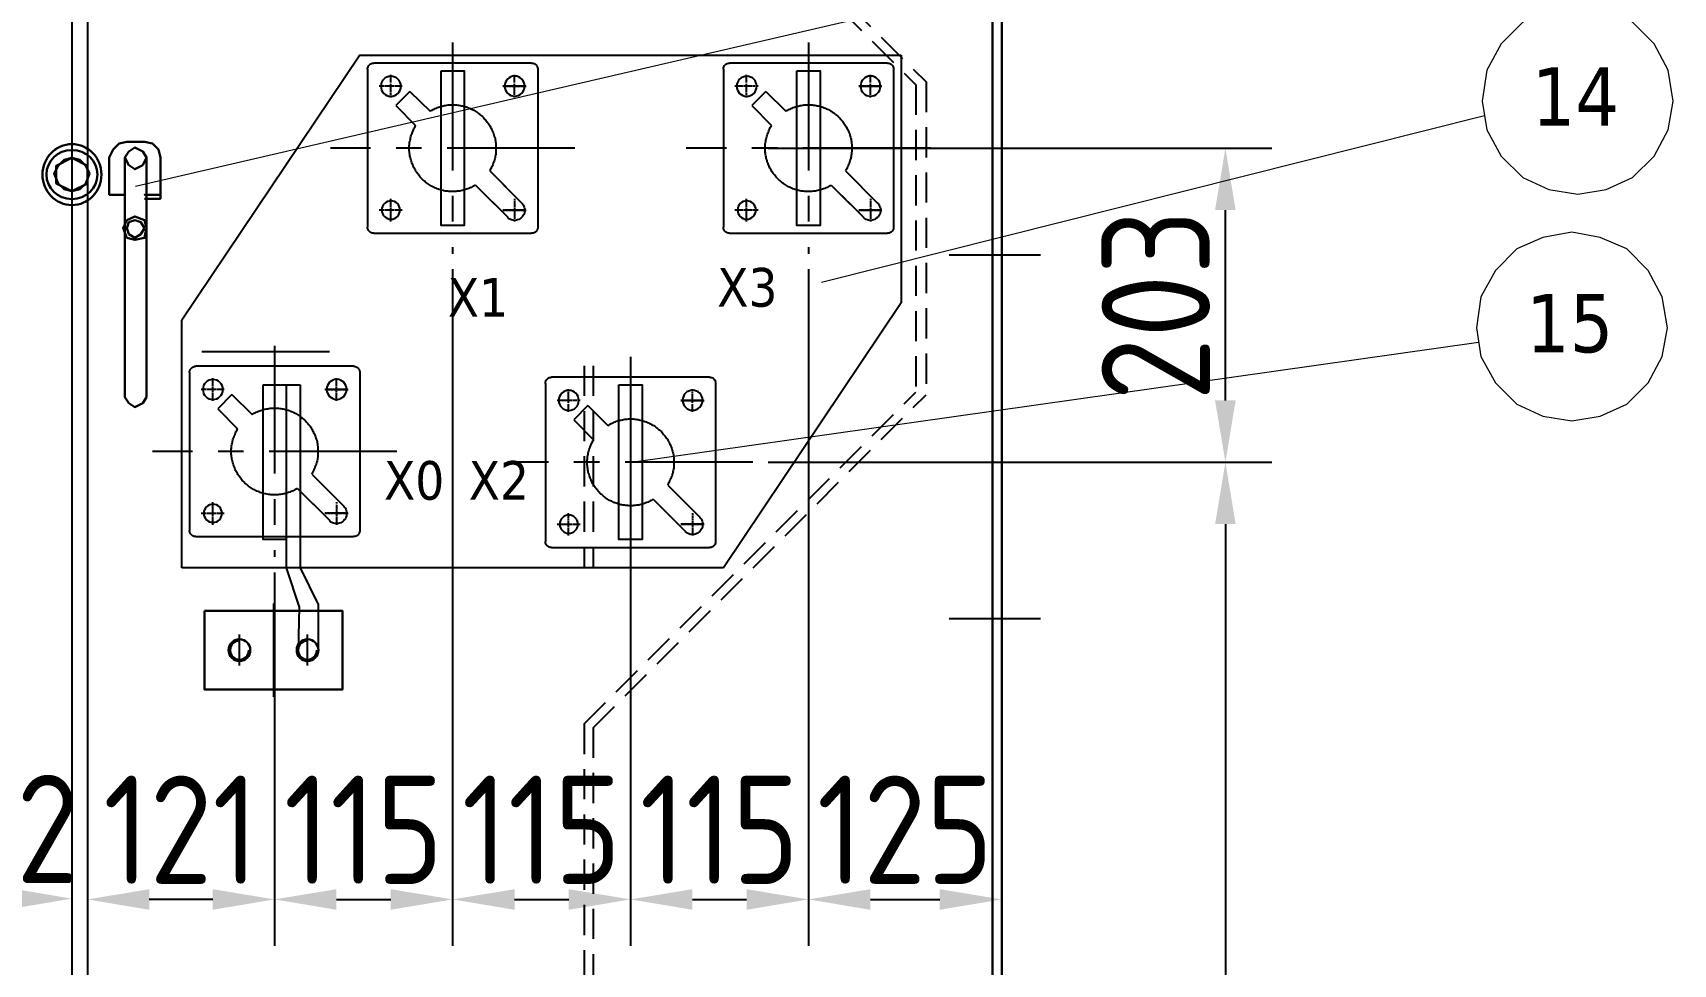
# Model space of a CAD drawing. Header units: millimetres. Extents: x 70841 to 133731, y -170061 to -164340.
# Drawn here: x 109425 to 110485, y -166747 to -166145 of the extents above; entities that cross this region are included whole.
import ezdxf

# ---------------------------------------------------------------- set-up
doc = ezdxf.new("R2010")
doc.units = ezdxf.units.MM
doc.header["$LTSCALE"] = 13
doc.linetypes.add('CENTERX2', pattern=[101.6, 63.5, -12.7, 12.7, -12.7])
doc.linetypes.add('DASHED', pattern=[0.75, 0.5, -0.25])
for name, color, linetype in [('1', 4, 'Continuous'), ('2细线层', 4, 'Continuous'), ('4虚线层', 6, 'DASHED'), ('粗实线', 4, 'Continuous')]:
    doc.layers.add(name, color=color, linetype=linetype)
doc.layers.add('标注、文本', color=3, linetype='Continuous', lineweight=25)
doc.layers.add('铁心', color=3, linetype='Continuous', lineweight=0)
doc.styles.get("Standard").update_dxf_attribs({"font": 'gbenor.shx', "bigfont": 'gbcbig.shx'})
doc.styles.add('Tahoma$001', font='tahoma.ttf', dxfattribs={"height": 2.159784})
doc.dimstyles.new('1-15', dxfattribs={"dimscale": 20, "dimtxt": 3.5, "dimasz": 2, "dimexe": 1.5, "dimexo": 0.5, "dimgap": 0.5, "dimtad": 1, "dimtoh": 1, "dimdec": 1, "dimdsep": 46, "dimtxsty": 'Standard', "dimcen": 2.5, "dimclrd": 3, "dimclre": 3, "dimclrt": 3, "dimadec": 0, "dimazin": 2, "dimtfac": 1, "dimtdec": 1, "dimtmove": 0, "dimatfit": 2, "dimfxl": 1, "dimarcsym": 0})

# ---------------------------------------------------------------- blocks, each defined once
blk = doc.blocks.new('A$C5EF15113')
at = {"layer": '1', "color": 1, "linetype": 'CENTERX2', "lineweight": -3, "ltscale": 0.1}
for p, q in [((79, 136.4), (79, 0)), ((0, 68.2), (158, 68.2))]:
    blk.add_line(p, q, dxfattribs=at)
at = {"layer": '2细线层'}
for points in [[(28, 123.2), (27.4, 123.2), (26.9, 123.1), (26.4, 122.9), (25.9, 122.7), (25.5, 122.4), (25.1, 122), (24.7, 121.6), (24.4, 121.2), (24.3, 120.7), (24.1, 120.2), (24, 119.8), (24, 119.2)], [(24, 119.2), (24, 17.1)], [(28, 123.2), (130, 123.2)], [(134, 119.2), (134, 119.8), (133.9, 120.2), (133.7, 120.7), (133.5, 121.2), (133.2, 121.6), (132.8, 122), (132.4, 122.4), (132, 122.7), (131.5, 122.9), (131, 123.1), (130.6, 123.2), (130, 123.2)], [(134, 119.2), (134, 17.1)], [(32.5, 108.2), (31.5, 108.2)], [(31.6, 108.2), (32.6, 108.2)], [(33, 108.2), (32.7, 108.2)], [(32.8, 108.2), (33.1, 108.2)], [(34.5, 108.2), (33.2, 108.2)], [(33.3, 108.2), (34.6, 108.2)], [(35, 108.2), (34.8, 108.2)], [(34.9, 108.2), (35.1, 108.2)], [(36.5, 108.2), (35.3, 108.2)], [(35.4, 108.2), (36.6, 108.2)], [(37, 108.2), (36.7, 108.2)], [(36.8, 108.2), (37.1, 108.2)], [(37.3, 108.2), (38.6, 108.2)], [(38.5, 108.2), (37.3, 108.2)], [(39, 108.2), (38.8, 108.2)], [(38.9, 108.2), (39.1, 108.2)], [(39, 114.6), (39, 115.5)], [(39, 114.6), (39, 115.5)], [(39, 114.1), (39, 114.3)], [(39, 114.1), (39, 114.3)], [(39, 112.6), (39, 113.8)], [(39, 112.6), (39, 113.8)], [(39, 112.1), (39, 112.3)], [(39, 112.1), (39, 112.3)], [(39, 110.6), (39, 111.9)], [(39, 110.6), (39, 111.9)], [(39, 110.1), (39, 110.3)], [(39, 110.1), (39, 110.3)], [(39, 108.5), (39, 109.8)], [(39, 108.5), (39, 109.8)], [(39, 108.1), (39, 108.4)], [(39, 108.1), (39, 108.4)], [(39, 106.6), (39, 107.9)], [(39, 106.6), (39, 107.9)], [(39, 106.1), (39, 106.3)], [(39, 106.1), (39, 106.3)], [(40.5, 108.2), (39.3, 108.2)], [(39.4, 108.2), (40.6, 108.2)], [(41, 108.2), (40.7, 108.2)], [(40.8, 108.2), (41.1, 108.2)], [(42.5, 108.2), (41.3, 108.2)], [(41.4, 108.2), (42.6, 108.2)], [(43.1, 108.2), (42.8, 108.2)], [(42.9, 108.2), (43.2, 108.2)], [(43.3, 108.2), (44.6, 108.2)], [(44.5, 108.2), (43.3, 108.2)], [(44.8, 108.2), (45.1, 108.2)], [(45, 108.2), (44.8, 108.2)], [(46.4, 108.2), (45.3, 108.2)], [(45.4, 108.2), (46.5, 108.2)], [(111.6, 108.2), (112.6, 108.2)], [(112.9, 108.2), (113.1, 108.2)], [(113.4, 108.2), (114.7, 108.2)], [(114.9, 108.2), (115.2, 108.2)], [(115.5, 108.2), (116.6, 108.2)], [(116.9, 108.2), (117.2, 108.2)], [(117.4, 108.2), (118.7, 108.2)], [(119, 114.6), (119, 115.5)], [(119, 114.1), (119, 114.3)], [(119, 112.5), (119, 113.8)], [(119, 112.1), (119, 112.3)], [(119, 110.6), (119, 111.9)], [(119, 110.1), (119, 110.3)], [(119, 108.5), (119, 109.8)], [(119, 108.1), (119, 108.4)], [(119, 108.2), (119.2, 108.2)], [(119, 106.6), (119, 107.9)], [(119, 106.1), (119, 106.3)], [(119.5, 108.2), (120.6, 108.2)], [(120.9, 108.2), (121.2, 108.2)], [(121.4, 108.2), (122.7, 108.2)], [(123, 108.2), (123.2, 108.2)], [(123.4, 108.2), (124.7, 108.2)], [(124.9, 108.2), (125.2, 108.2)], [(125.4, 108.2), (126.5, 108.2)], [(39, 104.6), (39, 105.8)], [(39, 104.6), (39, 105.8)], [(39, 104.1), (39, 104.4)], [(39, 104.1), (39, 104.4)], [(39, 102.6), (39, 103.9)], [(39, 102.6), (39, 103.9)], [(39, 102.1), (39, 102.3)], [(39, 102.1), (39, 102.3)], [(39, 100.9), (39, 101.8)], [(39, 100.9), (39, 101.8)], [(93.6, 92), (92.9, 92.5), (92.3, 92.8), (91.6, 93.2), (90.9, 93.5), (90.2, 93.8), (89.5, 94.1), (88.8, 94.4), (88.1, 94.7), (87.3, 94.9), (86.5, 95.1), (85.7, 95.4), (85.1, 95.5), (84.3, 95.7), (83.5, 95.8), (82.7, 96), (81.9, 96.1), (81.2, 96.1), (80.4, 96.2), (79.6, 96.2), (78.8, 96.2), (78, 96.2), (77.3, 96.2), (76.5, 96.1), (75.7, 96), (74.9, 95.9), (74.1, 95.8), (73.4, 95.6), (72.7, 95.5), (71.9, 95.3), (71.1, 95.1), (70.3, 94.8), (69.7, 94.6), (68.9, 94.3), (68.2, 94), (67.5, 93.7), (66.7, 93.3), (66.1, 93.1), (65.4, 92.7), (64.7, 92.3), (64, 91.9), (63.4, 91.5), (62.7, 91), (62.2, 90.5), (61.5, 90), (60.9, 89.5), (60.3, 89.1), (59.7, 88.6), (59.1, 88), (58.6, 87.4), (58.1, 86.8), (57.6, 86.2), (57.1, 85.6), (56.6, 85.1), (56.1, 84.4), (55.7, 83.8), (55.2, 83.1), (54.8, 82.4), (54.5, 81.7), (54.1, 81.1), (53.8, 80.4), (53.4, 79.7), (53.1, 79), (52.8, 78.2), (52.5, 77.6), (52.3, 76.8), (52.1, 76), (51.8, 75.3), (51.6, 74.5), (51.5, 73.8), (51.3, 73), (51.2, 72.2), (51.1, 71.4), (51, 70.6), (51, 69.9), (51, 69.1), (51, 68.3), (51, 67.5), (51, 66.7), (51, 66), (51.1, 65.2), (51.1, 64.4), (51.3, 63.7), (51.4, 62.9), (51.6, 62.2), (51.7, 61.4), (52, 60.6), (52.2, 59.9), (52.4, 59.1), (52.7, 58.4), (53, 57.7), (53.3, 57), (53.6, 56.2), (54, 55.5), (54.3, 54.9), (54.7, 54.2), (55, 53.5)], [(106.6, 104.9), (93.6, 92)], [(115.7, 95.7), (102.9, 82.8)], [(106.6, 104.9), (115.7, 95.7)], [(119, 104.6), (119, 105.8)], [(119, 104.1), (119, 104.4)], [(119, 102.6), (119, 103.8)], [(119, 102), (119, 102.3)], [(119, 100.9), (119, 101.8)], [(64.3, 44.3), (65, 43.9), (65.7, 43.6), (66.3, 43.2), (67, 42.8), (67.7, 42.5), (68.5, 42.2), (69.2, 41.9), (70, 41.6), (70.6, 41.4), (71.4, 41.2), (72.2, 41), (72.9, 40.8), (73.7, 40.6), (74.4, 40.5), (75.2, 40.4), (76, 40.3), (76.8, 40.2), (77.6, 40.1), (78.3, 40.1), (79.1, 40.1), (79.9, 40.1), (80.7, 40.2), (81.4, 40.2), (82.2, 40.3), (83, 40.4), (83.8, 40.5), (84.6, 40.7), (85.2, 40.8), (86, 41), (86.8, 41.2), (87.6, 41.5), (88.3, 41.7), (89.1, 42), (89.7, 42.3), (90.4, 42.6), (91.2, 43), (91.9, 43.3), (92.6, 43.6), (93.2, 44), (93.9, 44.4), (94.5, 44.9), (95.2, 45.3), (95.9, 45.8), (96.5, 46.3), (97, 46.8), (97.6, 47.3), (98.2, 47.7), (98.8, 48.3), (99.3, 48.9), (99.9, 49.5), (100.4, 50.1), (100.8, 50.7), (101.3, 51.3), (101.8, 51.9), (102.2, 52.5), (102.7, 53.2), (103.1, 53.9), (103.5, 54.6), (103.9, 55.2), (104.2, 55.9), (104.5, 56.6), (104.8, 57.4), (105.1, 58.1), (105.4, 58.8), (105.6, 59.5), (105.8, 60.3), (106.1, 61), (106.3, 61.8), (106.4, 62.6), (106.6, 63.3), (106.7, 64.1), (106.8, 64.9), (106.9, 65.7), (107, 66.5), (107, 67.2), (107, 68), (107, 68.8), (107, 69.6), (106.9, 70.3), (106.9, 71.1), (106.8, 71.9), (106.6, 72.6), (106.5, 73.4), (106.3, 74.1), (106.2, 74.9), (106, 75.7), (105.7, 76.4), (105.5, 77.2), (105.2, 77.9), (104.9, 78.6), (104.6, 79.3), (104.3, 80.1), (104, 80.8), (103.7, 81.5), (103.3, 82.1), (102.9, 82.8)], [(55, 53.5), (34.3, 32.7)], [(64.3, 44.3), (43.4, 23.5)], [(48.3, 46.8), (44.8, 43.3)], [(34.3, 32.7), (33.8, 32.2), (33.3, 31.6), (33, 30.8), (32.7, 30.1), (32.5, 29.3), (32.4, 28.5), (32.4, 27.8), (32.5, 27), (32.6, 26.2), (32.9, 25.4), (33.3, 24.7), (33.8, 24.1), (34.3, 23.5), (34.9, 23), (35.6, 22.5), (36.2, 22.1), (37, 21.8), (37.8, 21.6), (38.6, 21.5), (39.4, 21.5), (40.1, 21.6), (40.9, 21.8), (41.7, 22.1), (42.4, 22.5), (43, 23), (43.6, 23.5)], [(39, 35.4), (39, 34.5)], [(39, 35.4), (39, 34.5)], [(39, 34.2), (39, 34)], [(39, 34.2), (39, 34)], [(39, 33.7), (39, 32.4)], [(39, 33.7), (39, 32.4)], [(39, 32.2), (39, 32)], [(39, 32.2), (39, 32)], [(57.5, 37.5), (52, 32.1)], [(119, 34.5), (119, 35.4)], [(119, 34), (119, 34.2)], [(119, 32.4), (119, 33.7)], [(119, 32), (119, 32.2)], [(32.5, 28.2), (31.5, 28.2)], [(31.6, 28.2), (32.6, 28.2)], [(33, 28.2), (32.7, 28.2)], [(32.8, 28.2), (33.1, 28.2)], [(34.5, 28.2), (33.2, 28.2)], [(33.3, 28.2), (34.6, 28.2)], [(35, 28.2), (34.8, 28.2)], [(34.9, 28.2), (35.1, 28.2)], [(36.5, 28.2), (35.3, 28.2)], [(35.4, 28.2), (36.6, 28.2)], [(37, 28.2), (36.7, 28.2)], [(36.8, 28.2), (37.1, 28.2)], [(37.3, 28.2), (38.6, 28.2)], [(38.5, 28.2), (37.3, 28.2)], [(39, 28.2), (38.8, 28.2)], [(38.9, 28.2), (39.1, 28.2)], [(39, 31.8), (39, 30.5)], [(39, 31.8), (39, 30.5)], [(39, 30.2), (39, 30)], [(39, 30.2), (39, 30)], [(39, 29.7), (39, 28.4)], [(39, 29.7), (39, 28.4)], [(39, 28.3), (39, 28)], [(39, 28.3), (39, 28)], [(39, 28.2), (39.1, 28.1)], [(39, 27.8), (39, 26.5)], [(39, 27.8), (39, 26.5)], [(39, 26.2), (39, 26)], [(39, 26.2), (39, 26)], [(39, 25.7), (39, 24.5)], [(39, 25.7), (39, 24.5)], [(39, 24.3), (39, 24)], [(39, 24.3), (39, 24)], [(39, 23.8), (39, 22.5)], [(39, 23.8), (39, 22.5)], [(39, 22.2), (39, 22)], [(39, 22.2), (39, 22)], [(39, 21.7), (39, 20.8)], [(39, 21.7), (39, 20.8)], [(40.5, 28.2), (39.3, 28.2)], [(39.4, 28.2), (40.6, 28.2)], [(41, 28.2), (40.7, 28.2)], [(40.8, 28.2), (41.1, 28.2)], [(42.5, 28.2), (41.3, 28.2)], [(41.4, 28.2), (42.6, 28.2)], [(43.1, 28.2), (42.8, 28.2)], [(42.9, 28.2), (43.2, 28.2)], [(43.3, 28.2), (44.6, 28.2)], [(44.5, 28.2), (43.3, 28.2)], [(44.8, 28.2), (45.1, 28.2)], [(45, 28.2), (44.8, 28.2)], [(46.4, 28.2), (45.3, 28.2)], [(45.4, 28.2), (46.5, 28.2)], [(111.6, 28.1), (112.6, 28.1)], [(112.9, 28.1), (113.1, 28.1)], [(113.4, 28.1), (114.7, 28.1)], [(114.9, 28.1), (115.2, 28.1)], [(115.5, 28.1), (116.6, 28.1)], [(116.9, 28.1), (117.2, 28.1)], [(117.4, 28.1), (118.7, 28.1)], [(119, 30.5), (119, 31.8)], [(119, 30), (119, 30.2)], [(119, 28.4), (119, 29.7)], [(119, 28), (119, 28.3)], [(119, 28.1), (119.2, 28.1)], [(119, 26.5), (119, 27.8)], [(119, 26), (119, 26.2)], [(119, 24.5), (119, 25.7)], [(119, 24), (119, 24.3)], [(119, 22.5), (119, 23.8)], [(119, 22), (119, 22.2)], [(119, 20.8), (119, 21.7)], [(119.5, 28.1), (120.6, 28.1)], [(120.9, 28.1), (121.2, 28.1)], [(121.4, 28.1), (122.7, 28.1)], [(123, 28.1), (123.2, 28.1)], [(123.4, 28.1), (124.7, 28.1)], [(124.9, 28.1), (125.2, 28.1)], [(125.4, 28.1), (126.5, 28.1)], [(24, 17.1), (24, 16.6), (24.1, 16.1), (24.3, 15.6), (24.4, 15.1), (24.7, 14.7), (25.1, 14.3), (25.5, 13.9), (25.9, 13.6), (26.4, 13.4), (26.9, 13.2), (27.4, 13.2), (28, 13.2)], [(130, 13.2), (28, 13.2)], [(130, 13.2), (130.6, 13.2), (131, 13.2), (131.5, 13.4), (132, 13.6), (132.4, 13.9), (132.8, 14.3), (133.2, 14.7), (133.5, 15.1), (133.7, 15.6), (133.9, 16.1), (134, 16.6), (134, 17.1)]]:
    blk.add_lwpolyline(points, dxfattribs=at)
for centre, radius in [((38.9, 108.3), 6.48), ((118.9, 108.2), 6.48), ((118.9, 28.2), 5.9)]:
    blk.add_circle(centre, radius, dxfattribs=at)
blk = doc.blocks.new('A$C3970166B')
at = {"layer": '标注、文本', "color": 4, "lineweight": 30}
for points in [[(20.32, 13.55), (18.63, 16.93), (16.09, 19.47), (12.7, 20.32), (9.31, 19.47), (6.77, 16.93), (5.08, 13.55), (6.77, 9.31), (9.31, 6.77), (12.7, 5.93), (16.09, 6.77), (18.63, 9.31)], [(19.47, 16.93), (12.7, 20.32), (5.93, 16.93), (5.93, 9.31), (12.7, 5.93), (19.47, 9.31)]]:
    blk.add_lwpolyline(points, close=True, dxfattribs=at)
for major_axis, ratio in [((0, 13.12), 0.967742), ((-11.01, 0), 0.961538)]:
    blk.add_ellipse((12.7, 13.12), major_axis=major_axis, ratio=ratio, start_param=0, end_param=6.283185, dxfattribs=at)
blk = doc.blocks.new('*D1488')
at = {"layer": 'Defpoints', "color": 0, "transparency": 16777216}
for p in [(109347.8, -166547.6), (109449.8, -166547.6), (109449.8, -166705)]:
    blk.add_point(p, dxfattribs=at)
at = {"layer": '标注、文本', "color": 3, "lineweight": -2, "transparency": 16777216}
for p, q in [((109347.8, -166557.6), (109347.8, -166735)), ((109449.8, -166557.6), (109449.8, -166735)), ((109387.8, -166705), (109409.8, -166705))]:
    blk.add_line(p, q, dxfattribs=at)
at = {"layer": '标注、文本', "color": 3, "transparency": 16777216}
for points in [[(109387.8, -166698.3), (109387.8, -166711.7), (109347.8, -166705)], [(109409.8, -166698.3), (109409.8, -166711.7), (109449.8, -166705)]]:
    blk.add_solid(points, dxfattribs=at)
at = {"layer": '标注、文本', "color": 3, "transparency": 16777216, "insert": (109398.8, -166660), "char_height": 70, "attachment_point": 5}
blk.add_mtext('102', dxfattribs=at)
blk = doc.blocks.new('*D1489')
at = {"layer": 'Defpoints', "color": 0, "transparency": 16777216}
for p in [(109459.8, -166484.2), (109580.8, -166484.2), (109459.8, -166705.5)]:
    blk.add_point(p, dxfattribs=at)
at = {"layer": '标注、文本', "color": 3, "lineweight": -2, "transparency": 16777216}
for p, q in [((109459.8, -166494.2), (109459.8, -166735.5)), ((109580.8, -166494.2), (109580.8, -166735.5)), ((109540.8, -166705.5), (109499.8, -166705.5))]:
    blk.add_line(p, q, dxfattribs=at)
at = {"layer": '标注、文本', "color": 3, "transparency": 16777216}
for points in [[(109499.8, -166698.9), (109499.8, -166712.2), (109459.8, -166705.5)], [(109540.8, -166698.9), (109540.8, -166712.2), (109580.8, -166705.5)]]:
    blk.add_solid(points, dxfattribs=at)
at = {"layer": '标注、文本', "color": 3, "transparency": 16777216, "insert": (109520.3, -166660.5), "char_height": 70, "attachment_point": 5}
blk.add_mtext('121', dxfattribs=at)
blk = doc.blocks.new('*D1490')
at = {"layer": 'Defpoints', "color": 0, "transparency": 16777216}
for p in [(109695.9, -166288.2), (109580.8, -166484.2), (109695.9, -166705.5)]:
    blk.add_point(p, dxfattribs=at)
at = {"layer": '标注、文本', "color": 3, "lineweight": -2, "transparency": 16777216}
for p, q in [((109695.9, -166298.2), (109695.9, -166735.5)), ((109580.8, -166494.2), (109580.8, -166735.5)), ((109620.8, -166705.5), (109655.9, -166705.5))]:
    blk.add_line(p, q, dxfattribs=at)
at = {"layer": '标注、文本', "color": 3, "transparency": 16777216}
for points in [[(109620.8, -166698.9), (109620.8, -166712.2), (109580.8, -166705.5)], [(109655.9, -166698.9), (109655.9, -166712.2), (109695.9, -166705.5)]]:
    blk.add_solid(points, dxfattribs=at)
at = {"layer": '标注、文本', "color": 3, "transparency": 16777216, "insert": (109638.4, -166660.5), "char_height": 70, "attachment_point": 5}
blk.add_mtext('115', dxfattribs=at)
blk = doc.blocks.new('*D1491')
at = {"layer": 'Defpoints', "color": 0, "transparency": 16777216}
for p in [(109695.9, -166288.2), (109810.9, -166354.8), (109810.9, -166705.5)]:
    blk.add_point(p, dxfattribs=at)
at = {"layer": '标注、文本', "color": 3, "lineweight": -2, "transparency": 16777216}
for p, q in [((109695.9, -166298.2), (109695.9, -166735.5)), ((109810.9, -166364.8), (109810.9, -166735.5)), ((109735.9, -166705.5), (109770.9, -166705.5))]:
    blk.add_line(p, q, dxfattribs=at)
at = {"layer": '标注、文本', "color": 3, "transparency": 16777216}
for points in [[(109735.9, -166698.9), (109735.9, -166712.2), (109695.9, -166705.5)], [(109770.9, -166698.9), (109770.9, -166712.2), (109810.9, -166705.5)]]:
    blk.add_solid(points, dxfattribs=at)
at = {"layer": '标注、文本', "color": 3, "transparency": 16777216, "insert": (109753.4, -166660.5), "char_height": 70, "attachment_point": 5}
blk.add_mtext('115', dxfattribs=at)
blk = doc.blocks.new('*D1492')
at = {"layer": 'Defpoints', "color": 0, "transparency": 16777216}
for p in [(109925.9, -166288.2), (109810.9, -166354.8), (109925.9, -166705.5)]:
    blk.add_point(p, dxfattribs=at)
at = {"layer": '标注、文本', "color": 3, "lineweight": -2, "transparency": 16777216}
for p, q in [((109925.9, -166298.2), (109925.9, -166735.5)), ((109810.9, -166364.8), (109810.9, -166735.5)), ((109850.9, -166705.5), (109885.9, -166705.5))]:
    blk.add_line(p, q, dxfattribs=at)
at = {"layer": '标注、文本', "color": 3, "transparency": 16777216}
for points in [[(109850.9, -166698.9), (109850.9, -166712.2), (109810.9, -166705.5)], [(109885.9, -166698.9), (109885.9, -166712.2), (109925.9, -166705.5)]]:
    blk.add_solid(points, dxfattribs=at)
at = {"layer": '标注、文本', "color": 3, "transparency": 16777216, "insert": (109868.4, -166660.5), "char_height": 70, "attachment_point": 5}
blk.add_mtext('115', dxfattribs=at)
blk = doc.blocks.new('*D1493')
at = {"layer": 'Defpoints', "color": 0, "transparency": 16777216}
for p in [(109925.9, -166288.2), (110050.8, -166288.2), (110050.8, -166705.5)]:
    blk.add_point(p, dxfattribs=at)
at = {"layer": '标注、文本', "color": 3, "lineweight": -2, "transparency": 16777216}
for p, q in [((109925.9, -166298.2), (109925.9, -166735.5)), ((110050.8, -166298.2), (110050.8, -166735.5)), ((109965.9, -166705.5), (110010.8, -166705.5))]:
    blk.add_line(p, q, dxfattribs=at)
at = {"layer": '标注、文本', "color": 3, "transparency": 16777216}
for points in [[(109965.9, -166698.9), (109965.9, -166712.2), (109925.9, -166705.5)], [(110010.8, -166698.9), (110010.8, -166712.2), (110050.8, -166705.5)]]:
    blk.add_solid(points, dxfattribs=at)
at = {"layer": '标注、文本', "color": 3, "transparency": 16777216, "insert": (109988.4, -166660.5), "char_height": 70, "attachment_point": 5}
blk.add_mtext('125', dxfattribs=at)
blk = doc.blocks.new('*D1474')
at = {"layer": 'Defpoints', "color": 0, "transparency": 16777216}
for p in [(109889.9, -166423), (109889.9, -167205), (110195.4, -167205)]:
    blk.add_point(p, dxfattribs=at)
at = {"layer": '标注、文本', "color": 3, "lineweight": -2, "transparency": 16777216}
for p, q in [((109899.9, -166423), (110225.4, -166423)), ((110195.4, -166463), (110195.4, -167165)), ((109899.9, -167205), (110225.4, -167205))]:
    blk.add_line(p, q, dxfattribs=at)
at = {"layer": '标注、文本', "color": 3, "transparency": 16777216}
for points in [[(110188.7, -166463), (110202, -166463), (110195.4, -166423)], [(110188.7, -167165), (110202, -167165), (110195.4, -167205)]]:
    blk.add_solid(points, dxfattribs=at)
at = {"layer": '标注、文本', "color": 3, "transparency": 16777216, "insert": (110150.4, -166814), "char_height": 70, "attachment_point": 5, "rotation": 90}
blk.add_mtext('782', dxfattribs=at)
blk = doc.blocks.new('*D1475')
at = {"layer": 'Defpoints', "color": 0, "transparency": 16777216}
for p in [(109889.9, -166220), (110195.4, -166220), (109889.9, -166423)]:
    blk.add_point(p, dxfattribs=at)
at = {"layer": '标注、文本', "color": 3, "lineweight": -2, "transparency": 16777216}
for p, q in [((109899.9, -166220), (110225.4, -166220)), ((110195.4, -166383), (110195.4, -166260)), ((109899.9, -166423), (110225.4, -166423))]:
    blk.add_line(p, q, dxfattribs=at)
at = {"layer": '标注、文本', "color": 3, "transparency": 16777216}
for points in [[(110188.7, -166260), (110202, -166260), (110195.4, -166220)], [(110188.7, -166383), (110202, -166383), (110195.4, -166423)]]:
    blk.add_solid(points, dxfattribs=at)
at = {"layer": '标注、文本', "color": 3, "transparency": 16777216, "insert": (110150.4, -166321.5), "char_height": 70, "attachment_point": 5, "rotation": 90}
blk.add_mtext('203', dxfattribs=at)

msp = doc.modelspace()

# ---------------------------------------------------------------- linework, layer by layer
at = {"layer": '1', "color": 1, "linetype": 'CENTERX2', "lineweight": -3, "ltscale": 0.1}
for p, q in [((110075.829, -166289.178), (110016.829, -166289.178)), ((109533.793, -166351.418), (109626.438, -166351.418)), ((109580.116, -166514.28), (109580.116, -166574.556)), ((110075.829, -166524.178), (110016.829, -166524.178)), ((109558.116, -166554.426), (109558.116, -166534.41)), ((109602.116, -166554.426), (109602.116, -166534.41))]:
    msp.add_line(p, q, dxfattribs=at)
at = {"layer": '4虚线层', "ltscale": 3}
for p, q in [((109780.829, -165964.657), (109995.185, -166179.013)), ((109786.829, -165962.171), (110001.877, -166177.22)), ((109786.829, -165962.171), (110001.877, -166177.22)), ((110001.877, -166177.22), (110001.877, -166379.494)), ((109995.185, -166179.013), (109995.185, -166377.701)), ((109780.829, -166360.652), (109780.829, -166491.225)), ((109786.829, -166360.652), (109786.829, -166491.225)), ((109780.829, -166592.057), (109995.185, -166377.701)), ((109786.829, -166594.542), (110001.877, -166379.494)), ((109780.829, -166592.057), (109780.829, -167098.978)), ((109786.829, -166594.542), (109786.829, -167098.978))]:
    msp.add_line(p, q, dxfattribs=at)
at = {"layer": '标注、文本'}
for p, q in [((109449.829, -165570.95), (109449.829, -167098.978)), ((109459.829, -165570.95), (109459.829, -167098.978)), ((109635.877, -166160.02), (109520.877, -166331.225)), ((109635.877, -166160.02), (109985.877, -166160.02)), ((109985.877, -166160.02), (109985.877, -166320.02)), ((109985.877, -166320.02), (109870.877, -166491.225)), ((109520.877, -166491.225), (109520.877, -166331.225)), ((109588.377, -166373.02), (109597.34, -166373.02)), ((109597.34, -166373.02), (109597.34, -166491.225)), ((109588.377, -166473.02), (109588.377, -166491.225)), ((109870.877, -166491.225), (109520.877, -166491.225)), ((109588.377, -166491.225), (109596.764, -166516.631)), ((109597.34, -166491.225), (109608.897, -166514.935)), ((109596.764, -166516.631), (109596.116, -166544.418)), ((109608.897, -166514.935), (109608.897, -166546.154))]:
    msp.add_line(p, q, dxfattribs=at)
at = {"layer": '标注、文本', "color": 4, "lineweight": 30}
for points in [[(109485.389, -166215.845), (109480.309, -166217.115), (109476.499, -166220.925), (109473.959, -166226.005)], [(109498.089, -166380.945), (109498.089, -166226.005), (109495.549, -166222.195), (109490.469, -166219.655), (109486.659, -166222.195), (109484.119, -166226.005), (109486.659, -166231.085), (109490.469, -166233.625), (109495.549, -166231.085), (109498.089, -166226.005)], [(109485.389, -166215.845), (109496.819, -166215.845)], [(109506.979, -166226.005), (109505.709, -166220.925), (109501.899, -166217.115), (109496.819, -166215.845)], [(109484.119, -166250.135), (109473.959, -166250.135), (109473.959, -166226.005)], [(109484.119, -166226.005), (109484.119, -166380.945)], [(109506.979, -166226.005), (109506.979, -166250.135), (109496.819, -166250.135), (109506.979, -166250.135), (109506.979, -166252.675), (109496.819, -166252.675)], [(109484.119, -166380.945), (109486.659, -166384.755), (109490.469, -166387.295), (109495.549, -166384.755), (109498.089, -166380.945)]]:
    msp.add_lwpolyline(points, dxfattribs=at)
for points in [[(109461.259, -166236.464), (109458.719, -166231.384), (109454.909, -166227.574), (109449.829, -166226.304), (109444.749, -166227.574), (109440.939, -166231.384), (109438.399, -166236.464), (109440.939, -166242.814), (109444.749, -166246.624), (109449.829, -166247.894), (109454.909, -166246.624), (109458.719, -166242.814)], [(109459.989, -166231.384), (109449.829, -166226.304), (109439.669, -166231.384), (109439.669, -166242.814), (109449.829, -166247.894), (109459.989, -166242.814)], [(109498.089, -166271.725), (109496.819, -166266.645), (109490.469, -166264.105), (109485.389, -166266.645), (109482.849, -166271.725), (109485.389, -166278.075), (109490.469, -166279.345), (109496.819, -166278.075)], [(109496.819, -166271.725), (109494.279, -166267.915), (109490.469, -166266.645), (109486.659, -166267.915), (109485.389, -166271.725), (109486.659, -166275.535), (109490.469, -166278.075), (109494.279, -166275.535)], [(109535.616, -166518.918), (109624.616, -166518.918), (109624.616, -166569.918), (109535.616, -166569.918)]]:
    msp.add_lwpolyline(points, close=True, dxfattribs=at)
for centre in [(109558.116, -166544.418), (109602.116, -166544.418)]:
    msp.add_circle(centre, 7, dxfattribs=at)
at = {"layer": '标注、文本'}
for centre in [(109558.116, -166544.418), (109602.116, -166544.418)]:
    msp.add_arc(centre, 6, 90, 0, dxfattribs=at)
at = {"layer": '标注、文本', "color": 4, "lineweight": 30}
for major_axis, ratio in [((0, 19.685), 0.967742), ((-16.51, 0), 0.961538)]:
    msp.add_ellipse((109449.829, -166237.099), major_axis=major_axis, ratio=ratio, start_param=0, end_param=6.283185, dxfattribs=at)
at = {"layer": '粗实线', "lineweight": 30}
for p, q in [((110044.829, -167098.978), (110044.829, -165554.95)), ((110050.829, -167104.978), (110050.829, -165554.95))]:
    msp.add_line(p, q, dxfattribs=at)
at = {"layer": '粗实线'}
for points in [[(109688.377, -166170.02), (109703.377, -166170.02), (109703.377, -166270.02), (109688.377, -166270.02)], [(109918.377, -166170.02), (109933.377, -166170.02), (109933.377, -166270.02), (109918.377, -166270.02)], [(109573.377, -166373.02), (109588.377, -166373.02), (109588.377, -166473.02), (109573.377, -166473.02)], [(109803.377, -166373.02), (109818.377, -166373.02), (109818.377, -166473.02), (109803.377, -166473.02)]]:
    msp.add_lwpolyline(points, close=True, dxfattribs=at)
at = {"layer": '铁心'}
for points in [[(109490.815, -166244.635), (110364.414, -166041.841), (110364.414, -166041.841)], [(109934.364, -166306.54), (110362.835, -166198.921), (110362.835, -166198.921)], [(109811.531, -166423.02), (110359.082, -166345.419), (110359.082, -166345.419)]]:
    msp.add_lwpolyline(points, dxfattribs=at)
for points in [[(110484.816, -166189.584), (110481.503, -166169.706), (110472.468, -166152.538), (110458.613, -166138.684), (110441.445, -166131.154), (110423.073, -166127.841), (110404.399, -166131.154), (110387.533, -166138.684), (110373.678, -166152.538), (110364.341, -166169.706), (110361.329, -166189.584), (110364.341, -166208.258), (110373.678, -166225.125), (110387.533, -166238.979), (110404.399, -166246.81), (110423.073, -166249.822), (110441.445, -166246.81), (110458.613, -166238.979), (110472.468, -166225.125), (110481.503, -166208.258)], [(110481.063, -166336.082), (110477.75, -166316.204), (110468.714, -166299.036), (110454.86, -166285.182), (110437.692, -166277.652), (110419.319, -166274.339), (110400.646, -166277.652), (110383.779, -166285.182), (110369.925, -166299.036), (110360.588, -166316.204), (110357.576, -166336.082), (110360.588, -166354.756), (110369.925, -166371.623), (110383.779, -166385.477), (110400.646, -166393.308), (110419.319, -166396.32), (110437.692, -166393.308), (110454.86, -166385.477), (110468.714, -166371.623), (110477.75, -166354.756)]]:
    msp.add_lwpolyline(points, close=True, dxfattribs=at)

# ---------------------------------------------------------------- block references
at = {"layer": '标注、文本', "xscale": -1}
for p in [(109774.891, -166288.225), (110004.891, -166288.225), (109659.842, -166484.183), (109889.891, -166491.225)]:
    msp.add_blockref('A$C5EF15113', p, dxfattribs=at)
at = {"layer": '标注、文本', "xscale": 1.5, "yscale": 1.5, "zscale": 1.5}
msp.add_blockref('A$C3970166B', (109430.779, -166256.784), dxfattribs=at)

# ---------------------------------------------------------------- texts
at = {"layer": '标注、文本', "style": 'Tahoma$001'}
for s, p in [('X1', (109692.783, -166329.008)), ('X3', (109866.88, -166322.431)), ('X0', (109651.54, -166447.208)), ('X2', (109706.295, -166447.22))]:
    msp.add_text(s, height=25, dxfattribs=at).set_placement(p)
at = {"layer": '铁心', "style": 'Tahoma$001'}
for s, p in [('14', (110393.433, -166205.436)), ('15', (110389.68, -166351.934))]:
    msp.add_text(s, height=37.5893, dxfattribs=at).set_placement(p)

# ---------------------------------------------------------------- dimensions: what is measured, and where the dimension line sits
at = {"layer": '标注、文本'}
for base, p2, picture, middle in [((110195.359, -166220.02), (109889.891, -166220.02), '*D1475', (110150.359, -166321.52)), ((110195.359, -167204.978), (109889.891, -167204.978), '*D1474', (110150.359, -166813.999))]:
    dim = msp.add_linear_dim(base=base, p1=(109889.891, -166423.02), p2=p2, angle=90, dimstyle='1-15', dxfattribs=at)
    dim.commit()
    dim.dimension.update_dxf_attribs({"geometry": picture, "text_midpoint": middle})
for base, p1, p2, picture, middle in [((109695.877, -166705.534), (109580.829, -166484.183), (109695.877, -166288.225), '*D1490', (109638.353, -166660.534)), ((109810.877, -166705.534), (109695.877, -166288.225), (109810.877, -166354.815), '*D1491', (109753.377, -166660.534)), ((109925.877, -166705.534), (109810.877, -166354.815), (109925.877, -166288.225), '*D1492', (109868.377, -166660.534)), ((110050.829, -166705.534), (109925.877, -166288.225), (110050.829, -166288.225), '*D1493', (109988.353, -166660.534)), ((109459.829, -166705.534), (109580.829, -166484.183), (109459.829, -166484.183), '*D1489', (109520.329, -166660.534))]:
    dim = msp.add_linear_dim(base=base, p1=p1, p2=p2, dimstyle='1-15', dxfattribs=at)
    dim.commit()
    dim.dimension.update_dxf_attribs({"geometry": picture, "text_midpoint": middle})
dim = msp.add_linear_dim(base=(109449.829, -166705.001), p1=(109347.829, -166547.611), p2=(109449.829, -166547.611), dimstyle='1-15', dxfattribs=at)
dim.commit()
dim.dimension.update_dxf_attribs({"geometry": '*D1488', "text_midpoint": (109398.829, -166705.001), "dimtype": 160})

doc.saveas('drawing.dxf')
